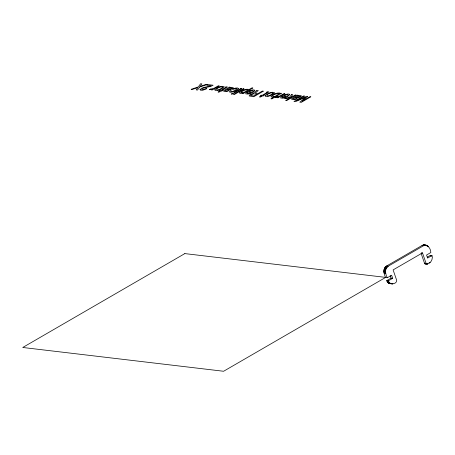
<?xml version="1.0" encoding="UTF-8"?>
<svg xmlns="http://www.w3.org/2000/svg" width="455" height="455" viewBox="0 0 455 455"><rect width="100%" height="100%" fill="white"/><g stroke="black" fill="none" stroke-linecap="round" stroke-linejoin="round"><path stroke-width="0.68" d="M390.964 283.687L388.303 282.896L386.744 280.621L388.36 280.809L392.665 278.318L391.613 275.252L387.307 277.749L385.692 277.556C383.798 274.183 382.587 268.461 386.579 266.016L422.03 245.484C426.705 243.476 430.737 247.702 430.862 252.519L426.557 255.016L427.609 258.076L431.914 255.585C433.78 258.861 429.384 265.731 426.09 263.365L422.485 252.889L421.41 252.764M387.307 277.749C385.408 274.376 384.196 268.655 388.195 266.209L423.935 245.524L425.482 245.143L427.29 245.592M422.485 252.889L393.109 269.9L396.714 280.382C396.794 284.517 389.036 285.211 388.36 280.809M386.744 280.621L391.05 278.124L392.665 278.318M427.228 257.172L430.299 255.392L431.914 255.585M425.914 263.815L425.146 263.9L424.549 263.343L421.097 253.355M423.867 244.955L426.409 245.245M423.554 244.972L426.71 245.336M423.241 245.023L424.856 245.211M425.391 245.262L427 245.455M422.928 245.097L424.543 245.29M422.621 245.2L424.236 245.393M422.325 245.33L423.935 245.524M426.75 245.825L427.825 245.956M422.03 245.484L423.645 245.677M427.239 246.28L428.314 246.405M430.413 255.75L432.022 255.938M429.037 262.319L430.111 262.45M424.475 263.178L426.09 263.365M424.549 263.343L426.159 263.536M424.634 263.496L426.25 263.69M424.742 263.633L427.524 264.008M424.868 263.746L427.376 264.076M424.998 263.837L427.222 264.122M386.579 266.016L388.195 266.209M386.295 266.198L387.91 266.391M386.022 266.402L387.632 266.59M385.755 266.63L387.37 266.818M385.504 266.88L387.12 267.068M385.271 267.148L386.881 267.341M385.049 267.438L386.665 267.625M384.845 267.745L386.46 267.932M384.657 268.063L386.272 268.257M384.486 268.404L386.102 268.592M384.338 268.751L385.954 268.945M384.208 269.115L385.823 269.303M384.1 269.485L385.715 269.673M384.014 269.861L385.624 270.054M383.946 270.242L385.561 270.435M383.901 270.628L385.516 270.822M383.878 271.021L385.493 271.208M383.884 271.407L385.493 271.595M383.906 271.789L385.516 271.982M383.946 272.17L385.561 272.363M384.014 272.545L385.63 272.738M384.105 272.909L385.721 273.102M384.213 273.267L385.829 273.455M386.875 280.962L388.49 281.156M387.029 281.292L388.644 281.486M387.199 281.605L388.815 281.799M387.387 281.907L389.002 282.094M387.592 282.185L389.207 282.373M387.814 282.441L389.429 282.635M388.052 282.68L389.668 282.873M388.303 282.896L389.918 283.09M388.564 283.09L390.18 283.277M388.843 283.255L390.458 283.448M389.127 283.397L390.743 283.59M391.812 283.698L392.892 283.829M389.423 283.516L392.58 283.875M389.719 283.601L392.267 283.897M390.208 275.673L391.05 278.124M214.811 89.806L215.272 90.454L216.364 90.573A3.879 1.194 -19 0 0 218.69 90.17L222.944 88.168L223.917 87.371L224.087 86.513C220.846 85.648 217.029 87.485 214.811 89.806M265.111 95.766L265.572 96.409L266.664 96.534A3.879 1.194 -19 0 0 268.99 96.124L273.245 94.128L274.217 93.326L274.388 92.467C271.146 91.603 267.33 93.44 265.111 95.766M223.581 90.937L224.707 91.586L227.284 91.33L229.166 90.505L226.471 91.017L225.015 90.744L226.448 89.828L230.986 89.459L233.46 87.878L232.078 87.36L229.621 87.821L230.145 87.206L229.075 87.087C228.49 88.082 225.322 89.197 223.581 90.937M291.632 98.997L292.758 99.645L295.335 99.389L297.217 98.57L294.522 99.076L293.065 98.803L294.499 97.893L299.043 97.524L301.511 95.937L300.135 95.425L297.672 95.88L298.196 95.266L297.126 95.146C296.546 96.141 293.373 97.256 291.632 98.997M256.825 90.545L253.935 92.581L253.697 93.315L249.636 94.959L249.141 95.948L253.793 96.727L263.382 91.171L262.347 91.051L258.235 93.429L255.13 92.939L258.309 90.573L256.825 90.545M254.863 90.363C253.094 92.962 248.777 94.765 245.677 93.815L246.075 92.831L248.049 91.535L252.133 92.018C255.477 90.318 251.206 90.056 249.977 91.114L249.056 91.006L252.303 89.948L254.021 89.891L254.863 90.363M289.778 94.498C288.004 97.097 283.687 98.9 280.593 97.95L280.985 96.972L282.964 95.669L287.042 96.153C290.392 94.452 286.115 94.191 284.887 95.249L283.971 95.141L287.219 94.083L288.931 94.026L289.778 94.498M279.882 93.241L279.706 93.73L280.599 93.212L281.463 93.315L271.845 98.883L270.935 98.775L274.411 96.761L272.272 97.182L270.89 96.71C272.727 94.219 276.555 92.672 279.683 93.013L279.882 93.241M200.029 89.607L200.49 90.226L202.68 90.289L206.888 88.685L205.933 88.577L203.157 89.669L201.554 89.305C204.704 86.501 209.681 87.775 213.099 85.216L207.986 84.613L206.877 85.256L210.944 85.733C207.469 87.343 202.714 86.461 200.029 89.607M239.603 92.718L239.654 93.195L240.303 93.434L243.158 92.985L242.231 93.52L243.141 93.628L252.883 87.986L251.945 87.872L248.379 89.942L248.276 89.282C245.137 88.85 241.776 90.556 239.603 92.718M247.429 90.022L246.644 90.937L244.096 92.314L242.071 92.871L241.019 92.598L241.884 91.637L244.528 90.238L246.525 89.754L247.429 90.022M278.773 93.764L278.716 94.009C271.425 99.884 270.037 94.128 278.608 93.593L278.773 93.764M238.386 88.463C238.301 90.846 226.061 94.486 230.344 90.494L231.254 90.602L230.622 91.5L232.124 91.563L234.439 90.71L236.879 89.095A1.939 0.597 -19 0 0 236.793 88.617L232.511 89.243L233.984 88.577A3.225 0.99 -19 0 1 235.935 88.031L237.561 87.974L238.386 88.463M225.816 87.406L220.965 90.357L220.072 90.249L219.117 90.807L220.004 90.909L218.053 92.041L218.997 92.155L220.948 91.023L221.704 91.114L222.666 90.556L221.909 90.465L227.437 87.002L226.107 86.757L225.179 87.292L225.816 87.406M267.239 92.314L262.387 95.26L261.494 95.158L260.539 95.709L261.426 95.817L259.475 96.949L260.419 97.057L262.37 95.931L263.126 96.016L264.082 95.465L263.331 95.374L268.86 91.91L267.523 91.665L266.596 92.2L267.239 92.314M222.796 87.184L221.227 88.526L218.849 89.629A2.15 0.66 -19 0 1 217.234 89.971C214.311 89.231 221.386 85.711 222.796 87.184M273.097 93.144L271.527 94.481L269.15 95.584A2.15 0.66 -19 0 1 267.534 95.931C264.611 95.186 271.686 91.665 273.097 93.144M231.976 88.19L230.423 89.129L227.039 89.351L229.707 88.111L231.976 88.19M300.027 96.25L298.48 97.188L295.09 97.41L297.758 96.17L300.027 96.25M247.128 92.928C247.133 94.464 250.364 92.979 251.171 92.553L248.077 92.189L247.128 92.928M282.037 97.063C282.049 98.599 285.279 97.114 286.087 96.688L282.993 96.324L282.037 97.063M250.79 95.078L250.921 95.573L253.879 95.954L257.155 94.06L253.247 93.849L250.79 95.078M199.643 87.053L197.533 90.062L196.242 89.908L197.959 87.553L192.357 89.447L191.123 89.299L198.357 86.899L200.587 83.737L201.866 83.885L199.984 86.416L206.041 84.38L207.292 84.528L199.643 87.053M291.581 94.515L289.46 97.313L284.716 98.576L285.911 98.718L291.28 97.279L285.712 100.504L286.616 100.612L296.199 95.061L295.301 94.953L292.679 96.471L290.99 96.904L292.781 94.657L291.581 94.515M307.716 96.426L301.824 101.368L309.883 96.682L310.867 96.796L301.284 102.352L299.799 102.176L305.714 97.222L295.432 101.658L293.964 101.482L303.548 95.931L304.531 96.045L296.427 100.726L306.693 96.301L307.716 96.426M210.642 89.021L209.402 89.743L212.553 89.186L211.342 89.885L212.235 89.988L219.219 85.944L218.286 85.83L213.469 88.554L210.642 89.021M232.528 93.275L231.197 94.049L232.147 94.162L233.483 93.389L232.528 93.275M240.786 88.497L233.83 92.524L234.78 92.638L241.736 88.611L240.786 88.497M243.141 88.776L233.551 94.327L234.49 94.435L244.073 88.884L243.141 88.776M276.327 96.801L275.087 97.524L278.238 96.966L277.032 97.666L277.92 97.768L284.91 93.724L283.971 93.611L279.16 96.335L276.327 96.801M184.832 253.6L22.75 347.478L223.598 371.263L385.681 277.391L184.832 253.6"/></g></svg>
